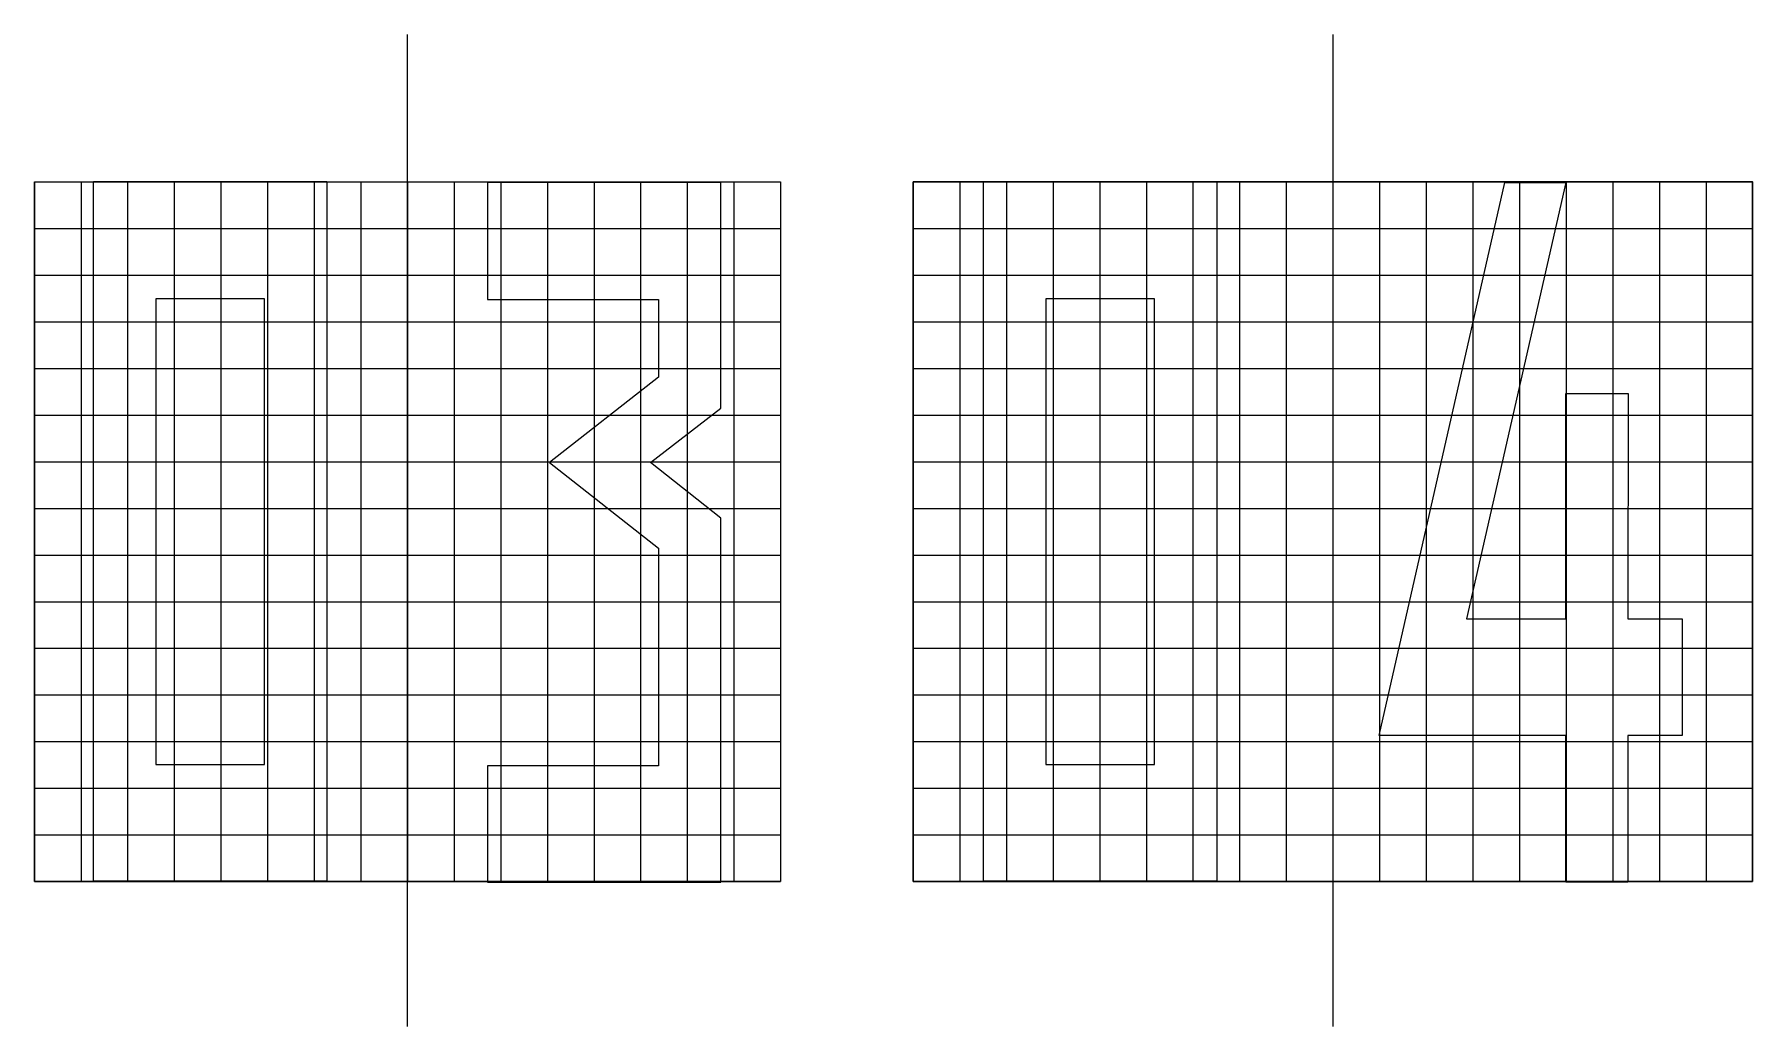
# Model space of a CAD drawing. Header units: millimetres. Extents: x -187 to 68, y -53 to 125.
# Drawn here: x -112 to -61.6, y 40.2 to 69.3 of the extents above; entities that cross this region are included whole.
import ezdxf
from ezdxf.lldxf.tags import DXFTag

# ---------------------------------------------------------------- set-up
doc = ezdxf.new("R2010")
doc.units = ezdxf.units.MM
doc.header["$MEASUREMENT"] = 0
doc.layers.add('ESQUEMA', color=7, linetype='Continuous')
tags = doc.linetypes.add('New Line3', pattern=[0.8, 0.5, -0.1, 0.1, -0.1]).pattern_tags.tags
tags[10:11] = [DXFTag(74, 4), DXFTag(75, 0), DXFTag(340, '0'), DXFTag(46, 1.0), DXFTag(50, 0.0), DXFTag(44, 0.0), DXFTag(45, 0.0)]
tags[8:9] = [DXFTag(74, 4), DXFTag(75, 0), DXFTag(340, '0'), DXFTag(46, 1.0), DXFTag(50, 0.0), DXFTag(44, 0.0), DXFTag(45, 0.0)]
tags[6:7] = [DXFTag(74, 4), DXFTag(75, 0), DXFTag(340, '0'), DXFTag(46, 1.0), DXFTag(50, 0.0), DXFTag(44, 0.0), DXFTag(45, 0.0)]
tags[4:5] = [DXFTag(74, 4), DXFTag(75, 0), DXFTag(340, '0'), DXFTag(46, 1.0), DXFTag(50, 0.0), DXFTag(44, 0.0), DXFTag(45, 0.0)]
tags = doc.linetypes.add('New Line4', pattern=[0.8, 0.5, -0.1, 0.1, -0.1]).pattern_tags.tags
tags[10:11] = [DXFTag(74, 4), DXFTag(75, 0), DXFTag(340, '0'), DXFTag(46, 1.0), DXFTag(50, 0.0), DXFTag(44, 0.0), DXFTag(45, 0.0)]
tags[8:9] = [DXFTag(74, 4), DXFTag(75, 0), DXFTag(340, '0'), DXFTag(46, 1.0), DXFTag(50, 0.0), DXFTag(44, 0.0), DXFTag(45, 0.0)]
tags[6:7] = [DXFTag(74, 4), DXFTag(75, 0), DXFTag(340, '0'), DXFTag(46, 1.0), DXFTag(50, 0.0), DXFTag(44, 0.0), DXFTag(45, 0.0)]
tags[4:5] = [DXFTag(74, 4), DXFTag(75, 0), DXFTag(340, '0'), DXFTag(46, 1.0), DXFTag(50, 0.0), DXFTag(44, 0.0), DXFTag(45, 0.0)]

msp = doc.modelspace()

# ---------------------------------------------------------------- linework, layer by layer
at = {"layer": 'ESQUEMA', "color": 250, "linetype": 'New Line3', "lineweight": 15}
msp.add_open_spline([(-101.1049, 69.3335), (-101.1049, 69.3335), (-101.1049, 40.2028), (-101.1049, 40.2028)], degree=3, dxfattribs=at)
at = {"layer": 'ESQUEMA', "color": 250, "linetype": 'New Line4', "lineweight": 15}
msp.add_open_spline([(-73.9259, 69.3335), (-73.9259, 69.3335), (-73.9259, 40.2028), (-73.9259, 40.2028)], degree=3, dxfattribs=at)
at = {"layer": 'ESQUEMA', "color": 154, "lineweight": 15}
msp.add_open_spline([(-90.1423, 44.4638), (-90.1423, 44.4638), (-90.1423, 65.0019), (-90.1423, 65.0019), (-90.1423, 65.0019), (-90.1423, 65.0019), (-112.048, 65.0011), (-112.048, 65.0011), (-112.048, 65.0011), (-112.048, 65.0011), (-112.048, 44.4638), (-112.048, 44.4638), (-112.048, 44.4638), (-112.048, 44.4638), (-90.1423, 44.4638), (-90.1423, 44.4638)], degree=3, knots=[0, 0, 0, 0, 0.2, 0.2, 0.2, 0.2, 0.4, 0.4, 0.4, 0.4, 0.6, 0.6, 0.6, 0.6, 1, 1, 1, 1], dxfattribs=at)
for points in [[(-112.0479, 65.0011), (-112.0479, 65.0011), (-112.0479, 44.4638), (-112.0479, 44.4638)], [(-112.0479, 65.0011), (-112.0479, 65.0011), (-90.1422, 65.0011), (-90.1422, 65.0011)], [(-110.6788, 65.0011), (-110.6788, 65.0011), (-110.6788, 44.4638), (-110.6788, 44.4638)], [(-109.3094, 65.0011), (-109.3094, 65.0011), (-109.3094, 44.4638), (-109.3094, 44.4638)], [(-107.9403, 65.0013), (-107.9403, 65.0013), (-107.9403, 44.4636), (-107.9403, 44.4636)], [(-106.5712, 65.0013), (-106.5712, 65.0013), (-106.5712, 44.4636), (-106.5712, 44.4636)], [(-105.2022, 65.0013), (-105.2022, 65.0013), (-105.2022, 44.4636), (-105.2022, 44.4636)], [(-103.8331, 65.0014), (-103.8331, 65.0014), (-103.8331, 44.4638), (-103.8331, 44.4638)], [(-102.464, 65.0014), (-102.464, 65.0014), (-102.464, 44.4638), (-102.464, 44.4638)], [(-101.0953, 65.0014), (-101.0953, 65.0014), (-101.0953, 44.4638), (-101.0953, 44.4638)], [(-99.7255, 65.0014), (-99.7255, 65.0014), (-99.7255, 44.4638), (-99.7255, 44.4638)], [(-98.3567, 65.0016), (-98.3567, 65.0016), (-98.3567, 44.4639), (-98.3567, 44.4639)], [(-96.9877, 65.0016), (-96.9877, 65.0016), (-96.9877, 44.4639), (-96.9877, 44.4639)], [(-95.6182, 65.0018), (-95.6182, 65.0018), (-95.6182, 44.4638), (-95.6182, 44.4638)], [(-94.2492, 65.0018), (-94.2492, 65.0018), (-94.2492, 44.4638), (-94.2492, 44.4638)], [(-92.8804, 65.0018), (-92.8804, 65.0018), (-92.8804, 44.4638), (-92.8804, 44.4638)], [(-91.5113, 65.002), (-91.5113, 65.002), (-91.5113, 44.4639), (-91.5113, 44.4639)], [(-90.1423, 65.002), (-90.1423, 65.002), (-90.1423, 44.4639), (-90.1423, 44.4639)], [(-86.2481, 65.0011), (-86.2481, 65.0011), (-86.2481, 44.4638), (-86.2481, 44.4638)], [(-84.879, 65.0011), (-84.879, 65.0011), (-84.879, 44.4638), (-84.879, 44.4638)], [(-83.5096, 65.0011), (-83.5096, 65.0011), (-83.5096, 44.4638), (-83.5096, 44.4638)], [(-82.1405, 65.0013), (-82.1405, 65.0013), (-82.1405, 44.4636), (-82.1405, 44.4636)], [(-80.7713, 65.0013), (-80.7713, 65.0013), (-80.7713, 44.4636), (-80.7713, 44.4636)], [(-79.4022, 65.0013), (-79.4022, 65.0013), (-79.4022, 44.4636), (-79.4022, 44.4636)], [(-78.0333, 65.0014), (-78.0333, 65.0014), (-78.0333, 44.4638), (-78.0333, 44.4638)], [(-76.664, 65.0014), (-76.664, 65.0014), (-76.664, 44.4638), (-76.664, 44.4638)], [(-75.2953, 65.0014), (-75.2953, 65.0014), (-75.2953, 44.4638), (-75.2953, 44.4638)], [(-73.9259, 65.0014), (-73.9259, 65.0014), (-73.9259, 44.4638), (-73.9259, 44.4638)], [(-72.5568, 65.0016), (-72.5568, 65.0016), (-72.5568, 44.4639), (-72.5568, 44.4639)], [(-71.1877, 65.0016), (-71.1877, 65.0016), (-71.1877, 44.4639), (-71.1877, 44.4639)], [(-69.8186, 65.0018), (-69.8186, 65.0018), (-69.8186, 44.4638), (-69.8186, 44.4638)], [(-68.4494, 65.0018), (-68.4494, 65.0018), (-68.4494, 44.4638), (-68.4494, 44.4638)], [(-67.0803, 65.0018), (-67.0803, 65.0018), (-67.0803, 44.4638), (-67.0803, 44.4638)], [(-65.7115, 65.0018), (-65.7115, 65.0018), (-65.7115, 44.4638), (-65.7115, 44.4638)], [(-64.3425, 65.002), (-64.3425, 65.002), (-64.3425, 44.4639), (-64.3425, 44.4639)], [(-62.9706, 65.0018), (-62.9706, 65.0018), (-62.9706, 44.4638), (-62.9706, 44.4638)], [(-112.0479, 63.632), (-112.0479, 63.632), (-90.1422, 63.632), (-90.1422, 63.632)], [(-86.2481, 63.632), (-86.2481, 63.632), (-61.6038, 63.632), (-61.6038, 63.632)], [(-112.0479, 62.2624), (-112.0479, 62.2624), (-90.1422, 62.2624), (-90.1422, 62.2624)], [(-86.2481, 62.2624), (-86.2481, 62.2624), (-61.6038, 62.2624), (-61.6038, 62.2624)], [(-112.0479, 60.8933), (-112.0479, 60.8933), (-90.1422, 60.8933), (-90.1422, 60.8933)], [(-86.2481, 60.8933), (-86.2481, 60.8933), (-61.6038, 60.8933), (-61.6038, 60.8933)], [(-112.0479, 59.5242), (-112.0479, 59.5242), (-90.1422, 59.5242), (-90.1422, 59.5242)], [(-86.2481, 59.5242), (-86.2481, 59.5242), (-61.6038, 59.5242), (-61.6038, 59.5242)], [(-112.0479, 58.155), (-112.0479, 58.155), (-90.1422, 58.155), (-90.1422, 58.155)], [(-86.2481, 58.155), (-86.2481, 58.155), (-61.6038, 58.155), (-61.6038, 58.155)], [(-112.0479, 56.7859), (-112.0479, 56.7859), (-90.1422, 56.7859), (-90.1422, 56.7859)], [(-86.2481, 56.7859), (-86.2481, 56.7859), (-61.6038, 56.7859), (-61.6038, 56.7859)], [(-112.0479, 55.4168), (-112.0479, 55.4168), (-90.1422, 55.4168), (-90.1422, 55.4168)], [(-86.2481, 55.4168), (-86.2481, 55.4168), (-61.6038, 55.4168), (-61.6038, 55.4168)], [(-112.0479, 54.0476), (-112.0479, 54.0476), (-90.1422, 54.0476), (-90.1422, 54.0476)], [(-86.2481, 54.0476), (-86.2481, 54.0476), (-61.6038, 54.0476), (-61.6038, 54.0476)], [(-112.0479, 52.6785), (-112.0479, 52.6785), (-90.1422, 52.6785), (-90.1422, 52.6785)], [(-86.2481, 52.6785), (-86.2481, 52.6785), (-61.6038, 52.6785), (-61.6038, 52.6785)], [(-112.0479, 51.3094), (-112.0479, 51.3094), (-90.1422, 51.3094), (-90.1422, 51.3094)], [(-86.2481, 51.3094), (-86.2481, 51.3094), (-61.6038, 51.3094), (-61.6038, 51.3094)], [(-112.0479, 49.9401), (-112.0479, 49.9401), (-90.1422, 49.9401), (-90.1422, 49.9401)], [(-86.2481, 49.9401), (-86.2481, 49.9401), (-61.6038, 49.9401), (-61.6038, 49.9401)], [(-112.0479, 48.5711), (-112.0479, 48.5711), (-90.1422, 48.5711), (-90.1422, 48.5711)], [(-86.2481, 48.5711), (-86.2481, 48.5711), (-61.6038, 48.5711), (-61.6038, 48.5711)], [(-112.0479, 47.202), (-112.0479, 47.202), (-90.1422, 47.202), (-90.1422, 47.202)], [(-86.2481, 47.202), (-86.2481, 47.202), (-61.6038, 47.202), (-61.6038, 47.202)], [(-112.0479, 45.8331), (-112.0479, 45.8331), (-90.1422, 45.8331), (-90.1422, 45.8331)], [(-86.2481, 45.8331), (-86.2481, 45.8331), (-61.6038, 45.8331), (-61.6038, 45.8331)], [(-112.0479, 44.4637), (-112.0479, 44.4637), (-90.1422, 44.4637), (-90.1422, 44.4637)]]:
    msp.add_open_spline(points, degree=3, dxfattribs=at)
at = {"layer": 'ESQUEMA', "color": 250}
for points, knots in [([(-110.311, 44.4727), (-110.311, 44.4727), (-103.4646, 44.4727), (-103.4646, 44.4727), (-103.4646, 44.4727), (-103.4646, 44.4727), (-103.4646, 65.0124), (-103.4646, 65.0124), (-103.4646, 65.0124), (-103.4646, 65.0124), (-110.311, 65.0124), (-110.311, 65.0124), (-110.311, 65.0124), (-110.311, 65.0124), (-110.311, 44.4727), (-110.311, 44.4727)], [0, 0, 0, 0, 0.2, 0.2, 0.2, 0.2, 0.4, 0.4, 0.4, 0.4, 0.6, 0.6, 0.6, 0.6, 1, 1, 1, 1]), ([(-98.7454, 64.9814), (-98.7454, 64.9814), (-91.899, 64.9814), (-91.899, 64.9814), (-91.899, 64.9814), (-91.899, 64.9814), (-91.899, 58.364), (-91.899, 58.364), (-91.899, 58.364), (-91.899, 58.364), (-93.9571, 56.7617), (-93.9571, 56.7617), (-93.9571, 56.7617), (-93.9571, 56.7617), (-91.899, 55.1276), (-91.899, 55.1276), (-91.899, 55.1276), (-91.899, 55.1276), (-91.899, 44.4416), (-91.899, 44.4416), (-91.899, 44.4416), (-91.899, 44.4416), (-98.7454, 44.4416), (-98.7454, 44.4416), (-98.7454, 44.4416), (-98.7454, 44.4416), (-98.7454, 47.8632), (-98.7454, 47.8632), (-98.7454, 47.8632), (-98.7454, 47.8632), (-93.7246, 47.8632), (-93.7246, 47.8632), (-93.7246, 47.8632), (-93.7246, 47.8632), (-93.7246, 54.2513), (-93.7246, 54.2513), (-93.7246, 54.2513), (-93.7246, 54.2513), (-96.9201, 56.7617), (-96.9201, 56.7617), (-96.9201, 56.7617), (-96.9201, 56.7617), (-93.7253, 59.2721), (-93.7253, 59.2721), (-93.7253, 59.2721), (-93.7253, 59.2721), (-93.7253, 61.5542), (-93.7253, 61.5542), (-93.7253, 61.5542), (-93.7253, 61.5542), (-98.7454, 61.5542), (-98.7454, 61.5542), (-98.7454, 61.5542), (-98.7454, 61.5542), (-98.7454, 64.9814), (-98.7454, 64.9814)], [0, 0, 0, 0, 0.0666667, 0.0666667, 0.0666667, 0.0666667, 0.1333333, 0.1333333, 0.1333333, 0.1333333, 0.2, 0.2, 0.2, 0.2, 0.2666667, 0.2666667, 0.2666667, 0.2666667, 0.3333333, 0.3333333, 0.3333333, 0.3333333, 0.4, 0.4, 0.4, 0.4, 0.4666667, 0.4666667, 0.4666667, 0.4666667, 0.5333333, 0.5333333, 0.5333333, 0.5333333, 0.6, 0.6, 0.6, 0.6, 0.6666667, 0.6666667, 0.6666667, 0.6666667, 0.7333333, 0.7333333, 0.7333333, 0.7333333, 0.8, 0.8, 0.8, 0.8, 0.8666667, 0.8666667, 0.8666667, 0.8666667, 1, 1, 1, 1]), ([(-84.1832, 44.4727), (-84.1832, 44.4727), (-77.3368, 44.4727), (-77.3368, 44.4727), (-77.3368, 44.4727), (-77.3368, 44.4727), (-77.3368, 65.0124), (-77.3368, 65.0124), (-77.3368, 65.0124), (-77.3368, 65.0124), (-84.1832, 65.0124), (-84.1832, 65.0124), (-84.1832, 65.0124), (-84.1832, 65.0124), (-84.1832, 44.4727), (-84.1832, 44.4727)], [0, 0, 0, 0, 0.2, 0.2, 0.2, 0.2, 0.4, 0.4, 0.4, 0.4, 0.6, 0.6, 0.6, 0.6, 1, 1, 1, 1]), ([(-67.0903, 64.9818), (-67.0903, 64.9818), (-68.8824, 64.9818), (-68.8824, 64.9818), (-68.8824, 64.9818), (-68.8824, 64.9818), (-72.5693, 48.7466), (-72.5693, 48.7466), (-72.5693, 48.7466), (-72.5693, 48.7466), (-67.0903, 48.7466), (-67.0903, 48.7466), (-67.0903, 48.7466), (-67.0903, 48.7466), (-67.0899, 44.4413), (-67.0899, 44.4413), (-67.0899, 44.4413), (-67.0899, 44.4413), (-65.2632, 44.4413), (-65.2632, 44.4413), (-65.2632, 44.4413), (-65.2632, 44.4413), (-65.2629, 48.7469), (-65.2629, 48.7469), (-65.2629, 48.7469), (-65.2629, 48.7469), (-63.669, 48.7466), (-63.669, 48.7466), (-63.669, 48.7466), (-63.669, 48.7466), (-63.669, 52.1714), (-63.669, 52.1714), (-63.669, 52.1714), (-63.669, 52.1714), (-65.2632, 52.1714), (-65.2632, 52.1714), (-65.2632, 52.1714), (-65.2632, 52.1714), (-65.2625, 58.7923), (-65.2625, 58.7923), (-65.2625, 58.7923), (-65.2625, 58.7923), (-67.0903, 58.7923), (-67.0903, 58.7923), (-67.0903, 58.7923), (-67.0903, 58.7923), (-67.0896, 52.1714), (-67.0896, 52.1714), (-67.0896, 52.1714), (-67.0896, 52.1714), (-70.0007, 52.1714), (-70.0007, 52.1714), (-70.0007, 52.1714), (-70.0007, 52.1714), (-67.0903, 64.9818), (-67.0903, 64.9818)], [0, 0, 0, 0, 0.0666667, 0.0666667, 0.0666667, 0.0666667, 0.1333333, 0.1333333, 0.1333333, 0.1333333, 0.2, 0.2, 0.2, 0.2, 0.2666667, 0.2666667, 0.2666667, 0.2666667, 0.3333333, 0.3333333, 0.3333333, 0.3333333, 0.4, 0.4, 0.4, 0.4, 0.4666667, 0.4666667, 0.4666667, 0.4666667, 0.5333333, 0.5333333, 0.5333333, 0.5333333, 0.6, 0.6, 0.6, 0.6, 0.6666667, 0.6666667, 0.6666667, 0.6666667, 0.7333333, 0.7333333, 0.7333333, 0.7333333, 0.8, 0.8, 0.8, 0.8, 0.8666667, 0.8666667, 0.8666667, 0.8666667, 1, 1, 1, 1]), ([(-105.2906, 47.8939), (-105.2906, 47.8939), (-108.4853, 47.8939), (-108.4853, 47.8939), (-108.4853, 47.8939), (-108.4853, 47.8939), (-108.4853, 61.5718), (-108.4853, 61.5718), (-108.4853, 61.5718), (-108.4853, 61.5718), (-105.2906, 61.5718), (-105.2906, 61.5718), (-105.2906, 61.5718), (-105.2906, 61.5718), (-105.2906, 47.8939), (-105.2906, 47.8939)], [0, 0, 0, 0, 0.2, 0.2, 0.2, 0.2, 0.4, 0.4, 0.4, 0.4, 0.6, 0.6, 0.6, 0.6, 1, 1, 1, 1]), ([(-79.1628, 47.8939), (-79.1628, 47.8939), (-82.3572, 47.8939), (-82.3572, 47.8939), (-82.3572, 47.8939), (-82.3572, 47.8939), (-82.3572, 61.5718), (-82.3572, 61.5718), (-82.3572, 61.5718), (-82.3572, 61.5718), (-79.1628, 61.5718), (-79.1628, 61.5718), (-79.1628, 61.5718), (-79.1628, 61.5718), (-79.1628, 47.8939), (-79.1628, 47.8939)], [0, 0, 0, 0, 0.2, 0.2, 0.2, 0.2, 0.4, 0.4, 0.4, 0.4, 0.6, 0.6, 0.6, 0.6, 1, 1, 1, 1])]:
    msp.add_open_spline(points, degree=3, knots=knots, dxfattribs=at)
at = {"layer": 'ESQUEMA', "color": 154, "lineweight": 30}
msp.add_open_spline([(-61.6036, 44.4638), (-61.6036, 44.4638), (-61.6036, 65.0019), (-61.6036, 65.0019), (-61.6036, 65.0019), (-61.6036, 65.0019), (-86.248, 65.0011), (-86.248, 65.0011), (-86.248, 65.0011), (-86.248, 65.0011), (-86.248, 44.4638), (-86.248, 44.4638), (-86.248, 44.4638), (-86.248, 44.4638), (-61.6036, 44.4638), (-61.6036, 44.4638)], degree=3, knots=[0, 0, 0, 0, 0.2, 0.2, 0.2, 0.2, 0.4, 0.4, 0.4, 0.4, 0.6, 0.6, 0.6, 0.6, 1, 1, 1, 1], dxfattribs=at)

doc.saveas('drawing.dxf')
